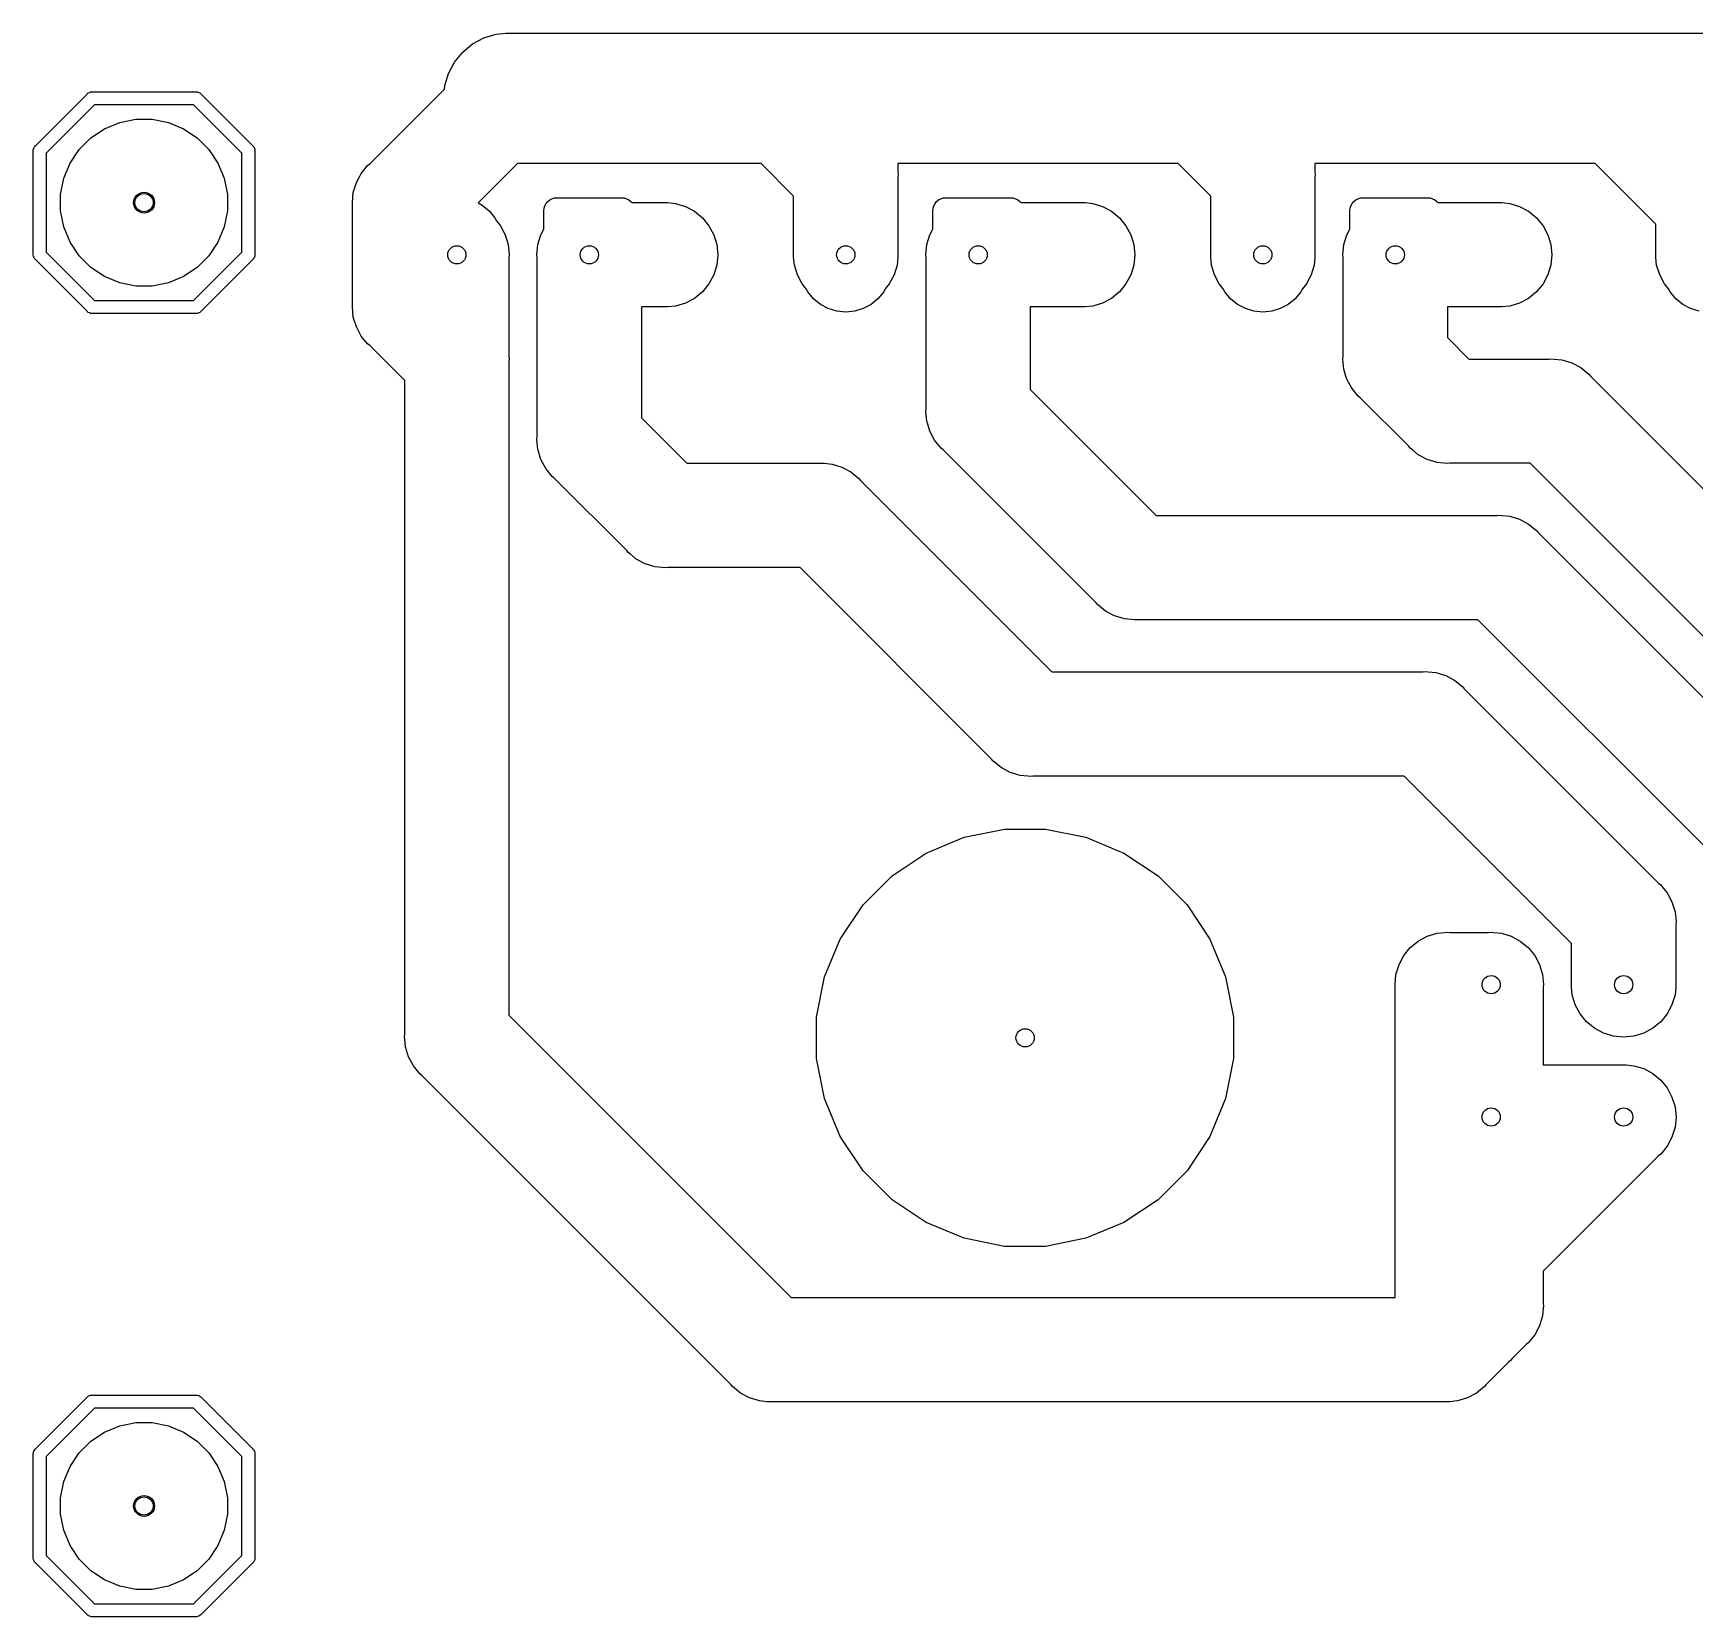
# Model space of a CAD drawing. Extents: x 124.9 to 192.1, y -88.1 to -57.8.
# Drawn here: x 124.87 to 156.75, y -88.13 to -57.75 of the extents above; entities that cross this region are included whole.
import ezdxf

# ---------------------------------------------------------------- set-up
doc = ezdxf.new("R2010")
doc.units = 0
doc.layers.add('BLACK', color=7, linetype='CONTINUOUS')

msp = doc.modelspace()

# ---------------------------------------------------------------- linework, layer by layer
at = {"layer": 'BLACK', "linetype": 'CONTINUOUS'}
for p, q in [((133.112, -58.1118), (133.302, -57.9556)), ((133.302, -57.9556), (133.519, -57.8396)), ((133.519, -57.8396), (133.755, -57.7681)), ((133.755, -57.7681), (133.939, -57.75)), ((133.939, -57.75), (180.061, -57.75)), ((132.84, -58.5193), (132.956, -58.3022)), ((132.956, -58.3022), (133.112, -58.1118)), ((132.768, -58.755), (132.84, -58.5193)), ((124.916, -59.9073), (125.907, -58.9159)), ((125.907, -58.9159), (125.911, -58.9112)), ((125.911, -58.9112), (125.916, -58.9073)), ((125.916, -58.9073), (125.93, -58.8956)), ((125.916, -58.9073), (125.916, -58.9073)), ((125.93, -58.8956), (125.952, -58.884)), ((125.952, -58.884), (125.975, -58.8768)), ((125.975, -58.8768), (125.994, -58.875)), ((125.994, -58.875), (126, -58.8744)), ((125.994, -58.875), (125.994, -58.875)), ((126, -58.8744), (126.006, -58.875)), ((126.006, -58.875), (127.994, -58.875)), ((127.994, -58.875), (128, -58.8744)), ((128, -58.8744), (128.006, -58.875)), ((128.006, -58.875), (128.006, -58.875)), ((128.006, -58.875), (128.025, -58.8768)), ((128.025, -58.8768), (128.048, -58.884)), ((128.048, -58.884), (128.07, -58.8956)), ((128.07, -58.8956), (128.089, -58.9112)), ((128.089, -58.9112), (128.093, -58.916)), ((128.093, -58.916), (129.084, -59.9073)), ((132.328, -59.2582), (132.761, -58.8246)), ((132.761, -58.8246), (132.768, -58.755)), ((126.052, -59.125), (125.125, -60.0518)), ((127.948, -59.125), (126.052, -59.125)), ((128.875, -60.0518), (127.948, -59.125)), ((131.328, -60.2582), (132.328, -59.2582)), ((132.328, -59.2582), (132.328, -59.2582)), ((125.98, -59.7572), (126.242, -59.5821)), ((126.242, -59.5821), (126.533, -59.4615)), ((126.533, -59.4615), (126.842, -59.4)), ((126.842, -59.4), (127.158, -59.4)), ((127.158, -59.4), (127.467, -59.4615)), ((127.467, -59.4615), (127.758, -59.5821)), ((127.758, -59.5821), (128.02, -59.7572)), ((124.896, -59.9302), (124.911, -59.9112)), ((124.911, -59.9112), (124.916, -59.9073)), ((125.757, -59.9801), (125.98, -59.7572)), ((128.02, -59.7572), (128.243, -59.9801)), ((129.084, -59.9073), (129.089, -59.9112)), ((129.089, -59.9112), (129.093, -59.9159)), ((129.093, -59.9159), (129.093, -59.9159)), ((129.093, -59.9159), (129.1, -59.9245)), ((124.874, -60), (124.875, -59.9939)), ((124.875, -60.0061), (124.874, -60)), ((124.875, -59.9939), (124.877, -59.9755)), ((124.875, -59.9939), (124.875, -59.9939)), ((124.875, -61.9939), (124.875, -60.0061)), ((124.877, -59.9755), (124.884, -59.9519)), ((124.884, -59.9519), (124.896, -59.9302)), ((125.125, -60.0518), (125.125, -61.9482)), ((125.582, -60.2421), (125.757, -59.9801)), ((128.243, -59.9801), (128.418, -60.2421)), ((128.875, -61.9482), (128.875, -60.0518)), ((129.1, -59.9245), (129.104, -59.9302)), ((129.104, -59.9302), (129.116, -59.9519)), ((129.116, -59.9519), (129.123, -59.9755)), ((129.123, -59.9755), (129.125, -59.9939)), ((129.125, -59.9939), (129.125, -59.9939)), ((129.125, -59.9939), (129.126, -60)), ((129.126, -60), (129.125, -60.0061)), ((129.125, -60.0061), (129.125, -61.9939)), ((125.4, -60.8424), (125.461, -60.5333)), ((125.461, -60.5333), (125.582, -60.2421)), ((128.418, -60.2421), (128.539, -60.5333)), ((128.539, -60.5333), (128.6, -60.8424)), ((131.072, -60.6155), (131.138, -60.4909)), ((131.138, -60.4909), (131.165, -60.4417)), ((131.165, -60.4417), (131.289, -60.2895)), ((131.289, -60.2895), (131.328, -60.2582)), ((134.164, -60.25), (133.742, -60.6724)), ((138.836, -60.25), (134.164, -60.25)), ((139.46, -60.8742), (138.836, -60.25)), ((146.836, -60.25), (141.46, -60.25)), ((141.46, -60.25), (141.46, -60.4109)), ((141.46, -60.4109), (141.465, -60.46)), ((141.465, -60.46), (141.46, -60.5091)), ((141.46, -60.5091), (141.46, -62.0491)), ((147.46, -60.8742), (146.836, -60.25)), ((154.836, -60.25), (149.46, -60.25)), ((149.46, -60.25), (149.46, -60.4109)), ((149.46, -60.4109), (149.465, -60.46)), ((149.465, -60.46), (149.46, -60.5091)), ((149.46, -60.5091), (149.46, -62.0491)), ((156, -61.4142), (154.836, -60.25)), ((125.4, -61.1576), (125.4, -60.8424)), ((128.6, -60.8424), (128.6, -61.1576)), ((130.995, -61), (131.014, -60.804)), ((131.014, -60.804), (131.072, -60.6155)), ((133.742, -60.6724), (133.408, -61.0065)), ((133.742, -60.6724), (133.742, -60.6724)), ((125.461, -61.4667), (125.4, -61.1576)), ((128.6, -61.1576), (128.539, -61.4667)), ((131, -61.0491), (130.995, -61)), ((131, -61.9509), (131, -61.0491)), ((133.408, -61.0065), (133.486, -61.0481)), ((133.486, -61.0481), (133.618, -61.1568)), ((133.618, -61.1568), (133.727, -61.2893)), ((134.67, -61.155), (134.675, -61.1062)), ((134.67, -61.5063), (134.67, -61.155)), ((134.675, -61.1062), (134.689, -61.0593)), ((134.689, -61.0593), (134.712, -61.0161)), ((134.712, -61.0161), (134.743, -60.9782)), ((134.743, -60.9782), (134.781, -60.9471)), ((134.781, -60.9471), (134.824, -60.924)), ((134.824, -60.924), (134.871, -60.9098)), ((134.871, -60.9098), (134.92, -60.905)), ((134.92, -60.905), (136.16, -60.905)), ((136.16, -60.905), (136.209, -60.9098)), ((136.209, -60.9098), (136.256, -60.924)), ((136.256, -60.924), (136.299, -60.9471)), ((136.299, -60.9471), (136.337, -60.9782)), ((136.337, -60.9782), (136.355, -61)), ((136.355, -61), (137.049, -61)), ((137.049, -61), (137.196, -61.0145)), ((137.196, -61.0145), (137.385, -61.0717)), ((137.385, -61.0717), (137.558, -61.1645)), ((137.558, -61.1645), (137.711, -61.2895)), ((139.46, -62.0491), (139.46, -60.8742)), ((142.13, -61.155), (142.135, -61.1062)), ((142.13, -61.5063), (142.13, -61.155)), ((142.135, -61.1062), (142.149, -61.0593)), ((142.149, -61.0593), (142.172, -61.0161)), ((142.172, -61.0161), (142.203, -60.9782)), ((142.203, -60.9782), (142.241, -60.9471)), ((142.241, -60.9471), (142.284, -60.924)), ((142.284, -60.924), (142.331, -60.9098)), ((142.331, -60.9098), (142.38, -60.905)), ((142.38, -60.905), (143.62, -60.905)), ((143.62, -60.905), (143.669, -60.9098)), ((143.669, -60.9098), (143.716, -60.924)), ((143.716, -60.924), (143.759, -60.9471)), ((143.759, -60.9471), (143.797, -60.9782)), ((143.797, -60.9782), (143.815, -61)), ((143.815, -61), (145.049, -61)), ((145.049, -61), (145.196, -61.0145)), ((145.196, -61.0145), (145.385, -61.0717)), ((145.385, -61.0717), (145.558, -61.1645)), ((145.558, -61.1645), (145.711, -61.2895)), ((147.46, -62.0491), (147.46, -60.8742)), ((150.13, -61.155), (150.135, -61.1062)), ((150.13, -61.5063), (150.13, -61.155)), ((150.135, -61.1062), (150.149, -61.0593)), ((150.149, -61.0593), (150.172, -61.0161)), ((150.172, -61.0161), (150.203, -60.9782)), ((150.203, -60.9782), (150.241, -60.9471)), ((150.241, -60.9471), (150.284, -60.924)), ((150.284, -60.924), (150.331, -60.9098)), ((150.331, -60.9098), (150.38, -60.905)), ((150.38, -60.905), (151.62, -60.905)), ((151.62, -60.905), (151.669, -60.9098)), ((151.669, -60.9098), (151.716, -60.924)), ((151.716, -60.924), (151.759, -60.9471)), ((151.759, -60.9471), (151.797, -60.9782)), ((151.797, -60.9782), (151.815, -61)), ((151.815, -61), (153.049, -61)), ((153.049, -61), (153.196, -61.0145)), ((153.196, -61.0145), (153.385, -61.0717)), ((153.385, -61.0717), (153.558, -61.1645)), ((153.558, -61.1645), (153.711, -61.2895)), ((125.582, -61.7579), (125.461, -61.4667)), ((128.539, -61.4667), (128.418, -61.7579)), ((133.727, -61.2893), (133.758, -61.3469)), ((133.758, -61.3469), (133.835, -61.4417)), ((133.835, -61.4417), (133.928, -61.6155)), ((134.612, -61.6155), (134.67, -61.5063)), ((137.711, -61.2895), (137.835, -61.4417)), ((137.835, -61.4417), (137.928, -61.6155)), ((142.072, -61.6155), (142.13, -61.5063)), ((145.711, -61.2895), (145.835, -61.4417)), ((145.835, -61.4417), (145.928, -61.6155)), ((150.072, -61.6155), (150.13, -61.5063)), ((153.711, -61.2895), (153.835, -61.4417)), ((153.835, -61.4417), (153.928, -61.6155)), ((156, -62.0491), (156, -61.4142)), ((125.757, -62.0199), (125.582, -61.7579)), ((128.418, -61.7579), (128.243, -62.0199)), ((133.928, -61.6155), (133.986, -61.804)), ((133.986, -61.804), (134.005, -62)), ((134.535, -62), (134.554, -61.804)), ((134.554, -61.804), (134.612, -61.6155)), ((137.928, -61.6155), (137.986, -61.804)), ((137.986, -61.804), (138.005, -62)), ((141.995, -62), (142.014, -61.804)), ((142.014, -61.804), (142.072, -61.6155)), ((145.928, -61.6155), (145.986, -61.804)), ((145.986, -61.804), (146.005, -62)), ((149.995, -62), (150.014, -61.804)), ((150.014, -61.804), (150.072, -61.6155)), ((153.928, -61.6155), (153.986, -61.804)), ((153.986, -61.804), (154.005, -62)), ((124.874, -62), (124.875, -61.9939)), ((124.877, -62.0245), (124.874, -62)), ((124.884, -62.0481), (124.877, -62.0245)), ((124.896, -62.0698), (124.884, -62.0481)), ((124.904, -62.08), (124.896, -62.0698)), ((124.911, -62.0888), (124.904, -62.08)), ((124.916, -62.0927), (124.911, -62.0888)), ((125.907, -63.0841), (124.916, -62.0927)), ((125.125, -61.9482), (126.052, -62.875)), ((125.98, -62.2428), (125.757, -62.0199)), ((127.948, -62.875), (128.875, -61.9482)), ((128.243, -62.0199), (128.02, -62.2428)), ((129.084, -62.0927), (128.093, -63.084)), ((129.089, -62.0888), (129.084, -62.0927)), ((129.093, -62.0841), (129.089, -62.0888)), ((129.104, -62.0698), (129.093, -62.0841)), ((129.093, -62.0841), (129.093, -62.0841)), ((129.115, -62.0491), (129.104, -62.0698)), ((129.116, -62.0481), (129.115, -62.0491)), ((129.123, -62.0245), (129.116, -62.0481)), ((129.125, -62.0061), (129.123, -62.0245)), ((129.125, -61.9939), (129.126, -62)), ((129.126, -62), (129.125, -62.0061)), ((129.125, -62.0061), (129.125, -62.0061)), ((130.995, -62), (131, -61.9509)), ((131, -62.0491), (130.995, -62)), ((131, -62.9509), (131, -62.0491)), ((134.005, -62), (134, -62.0491)), ((134, -62.0491), (134, -63.9509)), ((134.54, -62.0491), (134.535, -62)), ((134.54, -65.4909), (134.54, -62.0491)), ((138.005, -62), (137.986, -62.196)), ((139.474, -62.196), (139.46, -62.0491)), ((141.46, -62.0491), (141.446, -62.196)), ((142, -62.0491), (141.995, -62)), ((142, -64.9509), (142, -62.0491)), ((146.005, -62), (145.986, -62.196)), ((147.474, -62.196), (147.46, -62.0491)), ((149.46, -62.0491), (149.446, -62.196)), ((150, -62.0491), (149.995, -62)), ((150, -63.9509), (150, -62.0491)), ((154.005, -62), (153.986, -62.196)), ((156.014, -62.196), (156, -62.0491)), ((126.242, -62.4179), (125.98, -62.2428)), ((126.533, -62.5385), (126.242, -62.4179)), ((127.758, -62.4179), (127.467, -62.5385)), ((128.02, -62.2428), (127.758, -62.4179)), ((137.928, -62.3845), (137.835, -62.5583)), ((137.986, -62.196), (137.928, -62.3845)), ((139.532, -62.3845), (139.474, -62.196)), ((139.625, -62.5583), (139.532, -62.3845)), ((141.388, -62.3845), (141.295, -62.5583)), ((141.446, -62.196), (141.388, -62.3845)), ((145.928, -62.3845), (145.835, -62.5583)), ((145.986, -62.196), (145.928, -62.3845)), ((147.532, -62.3845), (147.474, -62.196)), ((147.625, -62.5583), (147.532, -62.3845)), ((149.388, -62.3845), (149.295, -62.5583)), ((149.446, -62.196), (149.388, -62.3845)), ((153.928, -62.3845), (153.835, -62.5583)), ((153.986, -62.196), (153.928, -62.3845)), ((156.072, -62.3845), (156.014, -62.196)), ((156.165, -62.5583), (156.072, -62.3845)), ((126.842, -62.6), (126.533, -62.5385)), ((127.158, -62.6), (126.842, -62.6)), ((127.467, -62.5385), (127.158, -62.6)), ((137.711, -62.7105), (137.558, -62.8355)), ((137.835, -62.5583), (137.711, -62.7105)), ((139.702, -62.6531), (139.625, -62.5583)), ((139.733, -62.7107), (139.702, -62.6531)), ((139.842, -62.8432), (139.733, -62.7107)), ((141.187, -62.7107), (141.078, -62.8432)), ((141.218, -62.6531), (141.187, -62.7107)), ((141.295, -62.5583), (141.218, -62.6531)), ((145.711, -62.7105), (145.558, -62.8355)), ((145.835, -62.5583), (145.711, -62.7105)), ((147.702, -62.6531), (147.625, -62.5583)), ((147.733, -62.7107), (147.702, -62.6531)), ((147.842, -62.8432), (147.733, -62.7107)), ((149.187, -62.7107), (149.078, -62.8432)), ((149.218, -62.6531), (149.187, -62.7107)), ((149.295, -62.5583), (149.218, -62.6531)), ((153.711, -62.7105), (153.558, -62.8355)), ((153.835, -62.5583), (153.711, -62.7105)), ((156.242, -62.6531), (156.165, -62.5583)), ((156.273, -62.7107), (156.242, -62.6531)), ((156.382, -62.8432), (156.273, -62.7107)), ((125.911, -63.0888), (125.907, -63.0841)), ((125.916, -63.0927), (125.911, -63.0888)), ((125.924, -63.0992), (125.916, -63.0927)), ((125.916, -63.0927), (125.916, -63.0927)), ((125.93, -63.1044), (125.924, -63.0992)), ((125.952, -63.116), (125.93, -63.1044)), ((126.052, -62.875), (127.948, -62.875)), ((128.07, -63.1044), (128.048, -63.116)), ((128.089, -63.0888), (128.07, -63.1044)), ((128.093, -63.084), (128.089, -63.0888)), ((130.995, -63), (131, -62.9509)), ((131.014, -63.196), (130.995, -63)), ((137.049, -63), (136.54, -63)), ((136.54, -63), (136.54, -65.1258)), ((137.196, -62.9855), (137.049, -63)), ((137.385, -62.9283), (137.196, -62.9855)), ((137.558, -62.8355), (137.385, -62.9283)), ((139.974, -62.9519), (139.842, -62.8432)), ((140.125, -63.0327), (139.974, -62.9519)), ((140.289, -63.0824), (140.125, -63.0327)), ((140.46, -63.0992), (140.289, -63.0824)), ((140.631, -63.0824), (140.46, -63.0992)), ((140.795, -63.0327), (140.631, -63.0824)), ((140.946, -62.9519), (140.795, -63.0327)), ((141.078, -62.8432), (140.946, -62.9519)), ((145.049, -63), (144, -63)), ((144, -63), (144, -64.5858)), ((145.196, -62.9855), (145.049, -63)), ((145.385, -62.9283), (145.196, -62.9855)), ((145.558, -62.8355), (145.385, -62.9283)), ((147.974, -62.9519), (147.842, -62.8432)), ((148.125, -63.0327), (147.974, -62.9519)), ((148.289, -63.0824), (148.125, -63.0327)), ((148.46, -63.0992), (148.289, -63.0824)), ((148.631, -63.0824), (148.46, -63.0992)), ((148.795, -63.0327), (148.631, -63.0824)), ((148.946, -62.9519), (148.795, -63.0327)), ((149.078, -62.8432), (148.946, -62.9519)), ((153.049, -63), (152, -63)), ((152, -63), (152, -63.5858)), ((153.196, -62.9855), (153.049, -63)), ((153.385, -62.9283), (153.196, -62.9855)), ((153.558, -62.8355), (153.385, -62.9283)), ((156.514, -62.9519), (156.382, -62.8432)), ((156.665, -63.0327), (156.514, -62.9519)), ((156.829, -63.0824), (156.665, -63.0327)), ((125.975, -63.1232), (125.952, -63.116)), ((125.994, -63.125), (125.975, -63.1232)), ((126, -63.1256), (125.994, -63.125)), ((125.994, -63.125), (125.994, -63.125)), ((126.006, -63.125), (126, -63.1256)), ((127.994, -63.125), (126.006, -63.125)), ((128, -63.1256), (127.994, -63.125)), ((128.006, -63.125), (128, -63.1256)), ((128.025, -63.1232), (128.006, -63.125)), ((128.006, -63.125), (128.006, -63.125)), ((128.048, -63.116), (128.025, -63.1232)), ((131.072, -63.3845), (131.014, -63.196)), ((131.165, -63.5583), (131.072, -63.3845)), ((131.072, -63.3845), (131.072, -63.3845)), ((131.289, -63.7105), (131.165, -63.5583)), ((131.328, -63.7418), (131.289, -63.7105)), ((132, -64.4142), (131.328, -63.7418)), ((152, -63.5858), (152.414, -64)), ((134, -63.9509), (134.005, -64)), ((134.005, -64), (134, -64.0491)), ((134, -64.0491), (134, -76.5858)), ((149.995, -64), (150, -63.9509)), ((150.014, -64.196), (149.995, -64)), ((152.414, -64), (153.951, -64)), ((153.951, -64), (154, -63.9952)), ((154, -63.9952), (154.049, -64)), ((154.049, -64), (154.196, -64.0145)), ((154.196, -64.0145), (154.385, -64.0717)), ((150.054, -64.3276), (150.014, -64.196)), ((150.072, -64.3845), (150.054, -64.3276)), ((154.385, -64.0717), (154.558, -64.1645)), ((154.558, -64.1645), (154.711, -64.2895)), ((154.711, -64.2895), (154.742, -64.3276)), ((154.742, -64.3276), (161.132, -70.7182)), ((132, -76.9509), (132, -64.4142)), ((144, -64.5858), (146.414, -67)), ((150.165, -64.5583), (150.072, -64.3845)), ((150.289, -64.7105), (150.165, -64.5583)), ((141.995, -65), (142, -64.9509)), ((142.014, -65.196), (141.995, -65)), ((150.328, -64.7418), (150.289, -64.7105)), ((151.258, -65.6724), (150.328, -64.7418)), ((136.54, -65.1258), (137.414, -66)), ((142.031, -65.2505), (142.014, -65.196)), ((142.072, -65.3845), (142.031, -65.2505)), ((134.535, -65.54), (134.54, -65.4909)), ((134.554, -65.736), (134.535, -65.54)), ((142.165, -65.5583), (142.072, -65.3845)), ((142.289, -65.7105), (142.165, -65.5583)), ((134.559, -65.7495), (134.554, -65.736)), ((134.612, -65.9245), (134.559, -65.7495)), ((134.705, -66.0983), (134.612, -65.9245)), ((142.328, -65.7418), (142.289, -65.7105)), ((145.258, -68.6724), (142.328, -65.7418)), ((151.289, -65.7105), (151.258, -65.6724)), ((151.328, -65.7418), (151.289, -65.7105)), ((151.442, -65.8355), (151.328, -65.7418)), ((151.615, -65.9283), (151.442, -65.8355)), ((151.804, -65.9855), (151.615, -65.9283)), ((134.829, -66.2505), (134.705, -66.0983)), ((134.868, -66.2818), (134.829, -66.2505)), ((136.258, -67.6724), (134.868, -66.2818)), ((137.414, -66), (139.951, -66)), ((139.951, -66), (140, -65.9952)), ((140, -65.9952), (140.049, -66)), ((140.049, -66), (140.196, -66.0145)), ((140.196, -66.0145), (140.385, -66.0717)), ((140.385, -66.0717), (140.558, -66.1645)), ((140.558, -66.1645), (140.711, -66.2895)), ((140.711, -66.2895), (140.742, -66.3276)), ((152, -66.0048), (151.804, -65.9855)), ((152.049, -66), (152, -66.0048)), ((153.586, -66), (152.049, -66)), ((159.46, -71.8742), (153.586, -66)), ((140.742, -66.3276), (144.414, -70)), ((146.414, -67), (152.951, -67)), ((152.951, -67), (153, -66.9952)), ((153, -66.9952), (153.049, -67)), ((153.049, -67), (153.196, -67.0145)), ((153.196, -67.0145), (153.385, -67.0717)), ((153.385, -67.0717), (153.558, -67.1645)), ((153.558, -67.1645), (153.711, -67.2895)), ((153.711, -67.2895), (153.742, -67.3276)), ((153.742, -67.3276), (158.592, -72.1782)), ((136.289, -67.7105), (136.258, -67.6724)), ((136.328, -67.7418), (136.289, -67.7105)), ((136.442, -67.8355), (136.328, -67.7418)), ((136.615, -67.9283), (136.442, -67.8355)), ((136.804, -67.9855), (136.615, -67.9283)), ((137, -68.0048), (136.804, -67.9855)), ((137.049, -68), (137, -68.0048)), ((139.586, -68), (137.049, -68)), ((143.258, -71.6724), (139.586, -68)), ((145.289, -68.7105), (145.258, -68.6724)), ((145.328, -68.7418), (145.289, -68.7105)), ((145.442, -68.8355), (145.328, -68.7418)), ((145.328, -68.7418), (145.328, -68.7418)), ((145.615, -68.9283), (145.442, -68.8355)), ((145.804, -68.9855), (145.615, -68.9283)), ((146, -69.0048), (145.804, -68.9855)), ((146.049, -69), (146, -69.0048)), ((152.586, -69), (146.049, -69)), ((156.92, -73.3342), (152.586, -69)), ((144.414, -70), (151.533, -70)), ((151.533, -70), (151.582, -69.9952)), ((151.582, -69.9952), (151.631, -70)), ((151.631, -70), (151.778, -70.0145)), ((151.778, -70.0145), (151.967, -70.0717)), ((151.967, -70.0717), (152.14, -70.1645)), ((152.14, -70.1645), (152.293, -70.2895)), ((152.293, -70.2895), (152.324, -70.3276)), ((152.324, -70.3276), (156.052, -74.0561)), ((143.289, -71.7105), (143.258, -71.6724)), ((143.442, -71.8355), (143.289, -71.7105)), ((143.615, -71.9283), (143.442, -71.8355)), ((143.804, -71.9855), (143.615, -71.9283)), ((143.951, -72), (143.804, -71.9855)), ((144, -72.0048), (143.951, -72)), ((143.951, -72), (143.951, -72)), ((144.049, -72), (144, -72.0048)), ((151.168, -72), (144.049, -72)), ((154.38, -75.2121), (151.168, -72)), ((142.005, -73.4752), (142.733, -73.1737)), ((142.733, -73.1737), (143.506, -73.02)), ((143.506, -73.02), (144.294, -73.02)), ((144.294, -73.02), (145.067, -73.1737)), ((145.067, -73.1737), (145.795, -73.4752)), ((141.35, -73.913), (142.005, -73.4752)), ((145.795, -73.4752), (146.45, -73.913)), ((140.793, -74.4701), (141.35, -73.913)), ((146.45, -73.913), (147.007, -74.4701)), ((156.052, -74.0561), (156.091, -74.0874)), ((156.091, -74.0874), (156.122, -74.1255)), ((156.122, -74.1255), (156.215, -74.2397)), ((156.215, -74.2397), (156.308, -74.4134)), ((140.355, -75.1253), (140.793, -74.4701)), ((147.007, -74.4701), (147.445, -75.1253)), ((156.308, -74.4134), (156.366, -74.6019)), ((156.366, -74.6019), (156.385, -74.7979)), ((156.385, -74.7979), (156.38, -74.847)), ((156.38, -74.847), (156.38, -76.0491)), ((140.054, -75.8532), (140.355, -75.1253)), ((147.445, -75.1253), (147.746, -75.8532)), ((151.289, -75.2895), (151.442, -75.1645)), ((151.442, -75.1645), (151.615, -75.0717)), ((151.615, -75.0717), (151.804, -75.0145)), ((151.804, -75.0145), (151.951, -75)), ((151.951, -75), (152, -74.9952)), ((152, -74.9952), (152.049, -75)), ((152.049, -75), (152.791, -75)), ((152.791, -75), (152.84, -74.9952)), ((152.84, -74.9952), (152.889, -75)), ((152.889, -75), (153.036, -75.0145)), ((153.036, -75.0145), (153.225, -75.0717)), ((153.225, -75.0717), (153.398, -75.1645)), ((153.398, -75.1645), (153.551, -75.2895)), ((154.38, -76.0491), (154.38, -75.2121)), ((151.072, -75.6155), (151.165, -75.4417)), ((151.165, -75.4417), (151.289, -75.2895)), ((153.551, -75.2895), (153.675, -75.4417)), ((153.675, -75.4417), (153.768, -75.6155)), ((150.995, -76), (151.014, -75.804)), ((151.014, -75.804), (151.072, -75.6155)), ((153.768, -75.6155), (153.826, -75.804)), ((153.826, -75.804), (153.845, -76)), ((139.9, -76.626), (140.054, -75.8532)), ((147.746, -75.8532), (147.9, -76.626)), ((151, -76.0491), (150.995, -76)), ((151, -81.9509), (151, -76.0491)), ((153.845, -76), (153.84, -76.0491)), ((153.84, -76.0491), (153.84, -77.54)), ((154.394, -76.196), (154.38, -76.0491)), ((156.38, -76.0491), (156.366, -76.196)), ((154.452, -76.3845), (154.394, -76.196)), ((154.545, -76.5583), (154.452, -76.3845)), ((156.308, -76.3845), (156.215, -76.5583)), ((156.366, -76.196), (156.308, -76.3845)), ((134, -76.5858), (139.414, -82)), ((139.9, -77.414), (139.9, -76.626)), ((147.9, -76.626), (147.9, -77.414)), ((154.669, -76.7105), (154.545, -76.5583)), ((154.822, -76.8355), (154.669, -76.7105)), ((156.091, -76.7105), (155.938, -76.8355)), ((156.215, -76.5583), (156.091, -76.7105)), ((131.995, -77), (132, -76.9509)), ((132, -77.0491), (131.995, -77)), ((132.014, -77.196), (132, -77.0491)), ((154.995, -76.9283), (154.822, -76.8355)), ((155.184, -76.9855), (154.995, -76.9283)), ((155.38, -77.0048), (155.184, -76.9855)), ((155.576, -76.9855), (155.38, -77.0048)), ((155.765, -76.9283), (155.576, -76.9855)), ((155.938, -76.8355), (155.765, -76.9283)), ((132.072, -77.3845), (132.014, -77.196)), ((132.165, -77.5583), (132.072, -77.3845)), ((140.054, -78.1868), (139.9, -77.414)), ((147.9, -77.414), (147.746, -78.1868)), ((132.289, -77.7105), (132.165, -77.5583)), ((132.328, -77.7418), (132.289, -77.7105)), ((138.258, -83.6724), (132.328, -77.7418)), ((153.84, -77.54), (155.331, -77.54)), ((155.331, -77.54), (155.38, -77.5352)), ((155.38, -77.5352), (155.429, -77.54)), ((155.429, -77.54), (155.429, -77.54)), ((155.429, -77.54), (155.576, -77.5545)), ((155.576, -77.5545), (155.765, -77.6117)), ((155.765, -77.6117), (155.938, -77.7045)), ((155.938, -77.7045), (156.091, -77.8295)), ((156.091, -77.8295), (156.215, -77.9817)), ((156.215, -77.9817), (156.308, -78.1555)), ((140.355, -78.9147), (140.054, -78.1868)), ((147.746, -78.1868), (147.445, -78.9147)), ((156.308, -78.1555), (156.366, -78.344)), ((156.366, -78.344), (156.385, -78.54)), ((156.385, -78.54), (156.366, -78.736)), ((140.793, -79.5699), (140.355, -78.9147)), ((147.445, -78.9147), (147.007, -79.5699)), ((156.308, -78.9245), (156.215, -79.0983)), ((156.366, -78.736), (156.308, -78.9245)), ((156.052, -79.2818), (153.84, -81.4942)), ((156.091, -79.2505), (156.052, -79.2818)), ((156.215, -79.0983), (156.091, -79.2505)), ((141.35, -80.127), (140.793, -79.5699)), ((147.007, -79.5699), (146.45, -80.127)), ((142.005, -80.5648), (141.35, -80.127)), ((146.45, -80.127), (145.795, -80.5648)), ((142.733, -80.8663), (142.005, -80.5648)), ((145.795, -80.5648), (145.067, -80.8663)), ((143.506, -81.02), (142.733, -80.8663)), ((145.067, -80.8663), (144.294, -81.02)), ((144.294, -81.02), (143.506, -81.02)), ((153.84, -81.4942), (153.84, -82.1109)), ((139.414, -82), (150.995, -82)), ((150.995, -82), (151, -81.9509)), ((153.84, -82.2091), (153.826, -82.356)), ((153.84, -82.1109), (153.845, -82.16)), ((153.845, -82.16), (153.84, -82.2091)), ((153.768, -82.5445), (153.675, -82.7183)), ((153.826, -82.356), (153.768, -82.5445)), ((153.675, -82.7183), (153.551, -82.8705)), ((153.242, -83.1724), (153.211, -83.2105)), ((153.512, -82.9018), (153.242, -83.1724)), ((153.242, -83.1724), (153.242, -83.1724)), ((153.242, -83.1724), (153.242, -83.1724)), ((153.551, -82.8705), (153.512, -82.9018)), ((153.172, -83.2418), (152.742, -83.6724)), ((153.211, -83.2105), (153.172, -83.2418)), ((138.289, -83.7105), (138.258, -83.6724)), ((138.442, -83.8355), (138.289, -83.7105)), ((152.711, -83.7105), (152.558, -83.8355)), ((152.742, -83.6724), (152.711, -83.7105)), ((124.916, -84.9073), (125.907, -83.9159)), ((126.052, -84.125), (125.125, -85.0518)), ((125.907, -83.9159), (125.911, -83.9112)), ((125.911, -83.9112), (125.916, -83.9073)), ((125.916, -83.9073), (125.93, -83.8956)), ((125.916, -83.9073), (125.916, -83.9073)), ((125.93, -83.8956), (125.952, -83.884)), ((125.952, -83.884), (125.975, -83.8768)), ((125.975, -83.8768), (125.994, -83.875)), ((125.994, -83.875), (126, -83.8744)), ((125.994, -83.875), (125.994, -83.875)), ((126, -83.8744), (126.006, -83.875)), ((126.006, -83.875), (127.994, -83.875)), ((127.948, -84.125), (126.052, -84.125)), ((128.875, -85.0518), (127.948, -84.125)), ((127.994, -83.875), (128, -83.8744)), ((128, -83.8744), (128.006, -83.875)), ((128.006, -83.875), (128.006, -83.875)), ((128.006, -83.875), (128.025, -83.8768)), ((128.025, -83.8768), (128.048, -83.884)), ((128.048, -83.884), (128.07, -83.8956)), ((128.07, -83.8956), (128.089, -83.9112)), ((128.089, -83.9112), (128.093, -83.916)), ((128.093, -83.916), (129.084, -84.9073)), ((138.615, -83.9283), (138.442, -83.8355)), ((138.804, -83.9855), (138.615, -83.9283)), ((138.951, -84), (138.804, -83.9855)), ((139, -84.0048), (138.951, -84)), ((138.951, -84), (138.951, -84)), ((139.049, -84), (139, -84.0048)), ((151.951, -84), (139.049, -84)), ((152, -84.0048), (151.951, -84)), ((152.049, -84), (152, -84.0048)), ((152.196, -83.9855), (152.049, -84)), ((152.385, -83.9283), (152.196, -83.9855)), ((152.558, -83.8355), (152.385, -83.9283)), ((126.533, -84.4615), (126.842, -84.4)), ((126.842, -84.4), (127.158, -84.4)), ((127.158, -84.4), (127.467, -84.4615)), ((125.757, -84.9801), (125.98, -84.7572)), ((125.98, -84.7572), (126.242, -84.5821)), ((126.242, -84.5821), (126.533, -84.4615)), ((127.467, -84.4615), (127.758, -84.5821)), ((127.758, -84.5821), (128.02, -84.7572)), ((128.02, -84.7572), (128.243, -84.9801)), ((124.874, -85), (124.875, -84.9939)), ((124.875, -85.0061), (124.874, -85)), ((124.875, -84.9939), (124.877, -84.9755)), ((124.875, -84.9939), (124.875, -84.9939)), ((124.875, -86.9939), (124.875, -85.0061)), ((124.877, -84.9755), (124.884, -84.9519)), ((124.884, -84.9519), (124.896, -84.9302)), ((124.896, -84.9302), (124.911, -84.9112)), ((124.911, -84.9112), (124.916, -84.9073)), ((125.125, -85.0518), (125.125, -86.9482)), ((125.582, -85.2421), (125.757, -84.9801)), ((128.243, -84.9801), (128.418, -85.2421)), ((128.875, -86.9482), (128.875, -85.0518)), ((129.084, -84.9073), (129.089, -84.9112)), ((129.089, -84.9112), (129.093, -84.9159)), ((129.093, -84.9159), (129.093, -84.9159)), ((129.093, -84.9159), (129.103, -84.9283)), ((129.103, -84.9283), (129.104, -84.9302)), ((129.104, -84.9302), (129.116, -84.9519)), ((129.116, -84.9519), (129.123, -84.9755)), ((129.123, -84.9755), (129.125, -84.9939)), ((129.125, -84.9939), (129.125, -84.9939)), ((129.125, -84.9939), (129.126, -85)), ((129.126, -85), (129.125, -85.0061)), ((129.125, -85.0061), (129.125, -86.9939)), ((125.461, -85.5333), (125.582, -85.2421)), ((128.418, -85.2421), (128.539, -85.5333)), ((125.4, -85.8424), (125.461, -85.5333)), ((128.539, -85.5333), (128.6, -85.8424)), ((125.4, -86.1576), (125.4, -85.8424)), ((128.6, -85.8424), (128.6, -86.1576)), ((125.461, -86.4667), (125.4, -86.1576)), ((128.6, -86.1576), (128.539, -86.4667)), ((125.582, -86.7579), (125.461, -86.4667)), ((128.539, -86.4667), (128.418, -86.7579)), ((124.874, -87), (124.875, -86.9939)), ((124.877, -87.0245), (124.874, -87)), ((125.125, -86.9482), (126.052, -87.875)), ((125.757, -87.0199), (125.582, -86.7579)), ((127.948, -87.875), (128.875, -86.9482)), ((128.418, -86.7579), (128.243, -87.0199)), ((129.125, -87.0061), (129.123, -87.0245)), ((129.125, -86.9939), (129.126, -87)), ((129.126, -87), (129.125, -87.0061)), ((129.125, -87.0061), (129.125, -87.0061)), ((124.884, -87.0481), (124.877, -87.0245)), ((124.896, -87.0698), (124.884, -87.0481)), ((124.907, -87.084), (124.896, -87.0698)), ((124.911, -87.0888), (124.907, -87.084)), ((124.916, -87.0927), (124.911, -87.0888)), ((125.907, -88.0841), (124.916, -87.0927)), ((125.98, -87.2428), (125.757, -87.0199)), ((126.242, -87.4179), (125.98, -87.2428)), ((128.02, -87.2428), (127.758, -87.4179)), ((128.243, -87.0199), (128.02, -87.2428)), ((129.084, -87.0927), (128.093, -88.084)), ((129.089, -87.0888), (129.084, -87.0927)), ((129.093, -87.0841), (129.089, -87.0888)), ((129.104, -87.0698), (129.093, -87.0841)), ((129.093, -87.0841), (129.093, -87.0841)), ((129.116, -87.0481), (129.104, -87.0698)), ((129.123, -87.0245), (129.116, -87.0481)), ((126.533, -87.5385), (126.242, -87.4179)), ((126.842, -87.6), (126.533, -87.5385)), ((127.158, -87.6), (126.842, -87.6)), ((127.467, -87.5385), (127.158, -87.6)), ((127.758, -87.4179), (127.467, -87.5385)), ((126.052, -87.875), (127.948, -87.875)), ((125.911, -88.0888), (125.907, -88.0841)), ((125.916, -88.0927), (125.911, -88.0888)), ((125.93, -88.1044), (125.916, -88.0927)), ((125.916, -88.0927), (125.916, -88.0927)), ((125.952, -88.116), (125.93, -88.1044)), ((125.975, -88.1232), (125.952, -88.116)), ((125.994, -88.125), (125.975, -88.1232)), ((126, -88.1256), (125.994, -88.125)), ((125.994, -88.125), (125.994, -88.125)), ((126.006, -88.125), (126, -88.1256)), ((127.994, -88.125), (126.006, -88.125)), ((128, -88.1256), (127.994, -88.125)), ((128.006, -88.125), (128, -88.1256)), ((128.025, -88.1232), (128.006, -88.125)), ((128.006, -88.125), (128.006, -88.125)), ((128.048, -88.116), (128.025, -88.1232)), ((128.07, -88.1044), (128.048, -88.116)), ((128.089, -88.0888), (128.07, -88.1044)), ((128.093, -88.084), (128.089, -88.0888))]:
    msp.add_line(p, q, dxfattribs=at)
at = {"layer": 'BLACK'}
for centre, radius in [((127, -61), 0.2), ((127, -61), 0.175), ((133, -62), 0.175), ((135.54, -62), 0.175), ((140.46, -62), 0.175), ((143, -62), 0.175), ((148.46, -62), 0.175), ((151, -62), 0.175), ((152.84, -76), 0.175), ((155.38, -76), 0.175), ((143.9, -77.02), 0.175), ((152.84, -78.54), 0.175), ((155.38, -78.54), 0.175), ((127, -86), 0.2), ((127, -86), 0.175)]:
    msp.add_circle(centre, radius, dxfattribs=at)

doc.saveas('drawing.dxf')
